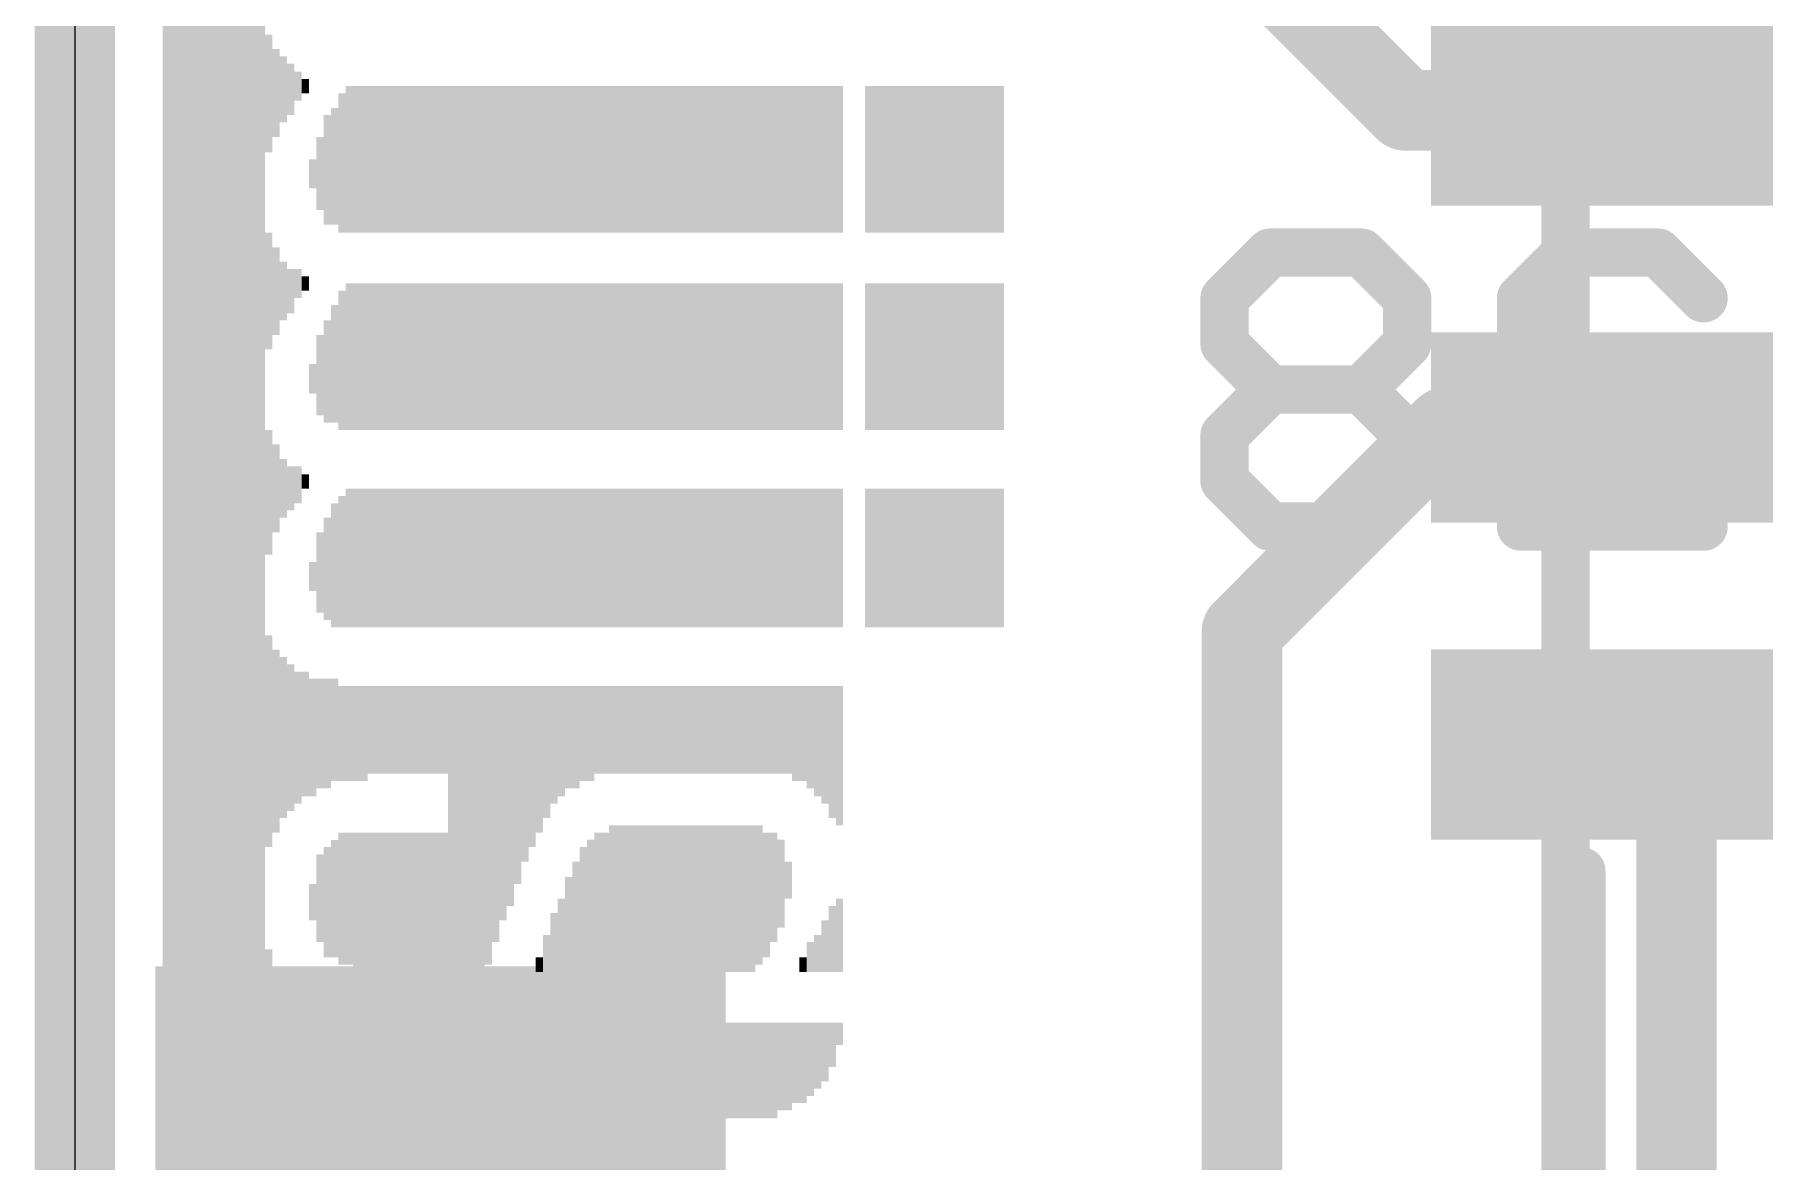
# Model space of a CAD drawing. Extents: x -13.2 to 24.1, y -14.7 to 9.9.
# Drawn here: x -6.22 to -0.76, y -8.47 to -4.91 of the extents above; entities that cross this region are included whole.
import ezdxf

# ---------------------------------------------------------------- set-up
doc = ezdxf.new("R2010")
doc.units = 0
for name, color, linetype in [('1', 12, 'CONTINUOUS'), ('16', 5, 'CONTINUOUS'), ('20', 4, 'CONTINUOUS'), ('21', 53, 'CONTINUOUS'), ('22', 6, 'CONTINUOUS'), ('51', 53, 'CONTINUOUS')]:
    doc.layers.add(name, color=color, linetype=linetype)

# ---------------------------------------------------------------- blocks, each defined once
blk = doc.blocks.new('RECT')
blk.add_solid([(-0.5, -0.5), (0.5, -0.5), (-0.5, 0.5), (0.5, 0.5)])

msp = doc.modelspace()

# ---------------------------------------------------------------- linework, layer by layer
at = {"layer": '1', "const_width": 0.254}
for points in [[(-2.54, -4.5085), (-1.897, -5.1515)], [(-1.897, -5.1515), (-1.042, -5.1515)], [(-1.042, -5.1515), (-0.373, -5.1515)], [(-1.77, -6.1515), (-2.413, -6.7945)], [(-1.042, -6.1515), (-1.77, -6.1515)], [(-2.413, -6.7945), (-2.413, -9.4731)], [(-1.042, -7.1515), (-1.042, -9.9435)]]:
    msp.add_lwpolyline(points, dxfattribs=at)
at = {"layer": '1', "const_width": 0.127}
for points in [[(-1.897, -5.088, 1), (-1.897, -5.215)], [(-1.9419, -5.1964, 1), (-1.8521, -5.1066)], [(-1.042, -5.088, 1), (-1.042, -5.215)], [(-1.042, -5.215, 1), (-1.042, -5.088)], [(-1.77, -6.088, 1), (-1.77, -6.215)], [(-1.7251, -6.1964, 1), (-1.8149, -6.1066)], [(-1.042, -6.215, 1), (-1.042, -6.088)], [(-2.3495, -6.7945, 1), (-2.4765, -6.7945)], [(-2.4579, -6.7496, 1), (-2.3681, -6.8394)], [(-0.9785, -7.1515, 1), (-1.1055, -7.1515)]]:
    msp.add_lwpolyline(points, format="xyb", dxfattribs=at)
at = {"layer": '16', "const_width": 0.254}
msp.add_lwpolyline([(-6.096, 3.2385), (-6.096, -14.5415)], dxfattribs=at)
at = {"layer": '20'}
msp.add_line((-6.096, 0.6985), (-6.096, -12.0015), dxfattribs=at)
at = {"layer": '21', "const_width": 0.1524}
for points in [[(-5.642, -3.5515), (-5.642, -7.7515)], [(-1.342, -7.5515), (-1.342, -8.7515)]]:
    msp.add_lwpolyline(points, dxfattribs=at)
at = {"layer": '21', "const_width": 0.0762}
for points in [[(-1.3039, -7.5515, 1), (-1.3801, -7.5515)], [(-5.6801, -7.7515, 1), (-5.6039, -7.7515)]]:
    msp.add_lwpolyline(points, format="xyb", dxfattribs=at)
at = {"layer": '22', "const_width": 0.1524}
for points in [[(-2.324, -5.6), (-2.4681, -5.744)], [(-2.0359, -5.6), (-2.324, -5.6)], [(-1.8919, -5.744), (-2.0359, -5.6)], [(-1.5326, -5.744), (-1.3885, -5.6)], [(-1.3885, -5.6), (-1.1004, -5.6)], [(-1.1004, -5.6), (-0.9563, -5.744)], [(-2.4681, -5.744), (-2.4681, -5.8881)], [(-1.8919, -5.8881), (-1.8919, -5.744)], [(-1.5326, -5.8881), (-1.5326, -5.744)], [(-2.4681, -5.8881), (-2.324, -6.0321)], [(-2.0359, -6.0321), (-1.8919, -5.8881)], [(-0.9563, -6.4643), (-1.5326, -5.8881)], [(-2.324, -6.0321), (-2.4681, -6.1762)], [(-2.0359, -6.0321), (-2.324, -6.0321)], [(-1.8919, -6.1762), (-2.0359, -6.0321)], [(-2.4681, -6.1762), (-2.4681, -6.3202)], [(-1.8919, -6.3202), (-1.8919, -6.1762)], [(-2.4681, -6.3202), (-2.324, -6.4643)], [(-2.0359, -6.4643), (-1.8919, -6.3202)], [(-2.324, -6.4643), (-2.0359, -6.4643)], [(-1.5326, -6.4643), (-0.9563, -6.4643)]]:
    msp.add_lwpolyline(points, dxfattribs=at)
at = {"layer": '22', "const_width": 0.0762}
for points in [[(-2.324, -5.5619, 1), (-2.324, -5.6381)], [(-2.2971, -5.6269, 1), (-2.351, -5.573)], [(-2.009, -5.573, 1), (-2.0629, -5.6269)], [(-2.0359, -5.6381, 1), (-2.0359, -5.5619)], [(-1.3885, -5.5619, 1), (-1.3885, -5.6381)], [(-1.3616, -5.6269, 1), (-1.4155, -5.573)], [(-1.0735, -5.573, 1), (-1.1273, -5.6269)], [(-1.1004, -5.6381, 1), (-1.1004, -5.5619)], [(-2.43, -5.744, 1), (-2.5062, -5.744)], [(-1.8538, -5.744, 1), (-1.93, -5.744)], [(-1.4945, -5.744, 1), (-1.5707, -5.744)], [(-2.495, -5.7171, 1), (-2.4411, -5.771)], [(-1.9188, -5.771, 1), (-1.8649, -5.7171)], [(-1.5595, -5.7171, 1), (-1.5056, -5.771)], [(-0.9833, -5.771, 1), (-0.9294, -5.7171)], [(-2.4411, -5.8611, 1), (-2.495, -5.915)], [(-1.8649, -5.915, 1), (-1.9188, -5.8611)], [(-1.5056, -5.8611, 1), (-1.5595, -5.915)], [(-2.5062, -5.8881, 1), (-2.43, -5.8881)], [(-1.93, -5.8881, 1), (-1.8538, -5.8881)], [(-1.5707, -5.8881, 1), (-1.4945, -5.8881)], [(-2.324, -5.994, 1), (-2.324, -6.0702)], [(-2.2971, -6.0591, 1), (-2.351, -6.0052)], [(-2.351, -6.0591, 1), (-2.2971, -6.0052)], [(-2.009, -6.0052, 1), (-2.0629, -6.0591)], [(-2.0629, -6.0052, 1), (-2.009, -6.0591)], [(-2.0359, -6.0702, 1), (-2.0359, -5.994)], [(-2.43, -6.1762, 1), (-2.5062, -6.1762)], [(-2.495, -6.1492, 1), (-2.4411, -6.2031)], [(-1.8538, -6.1762, 1), (-1.93, -6.1762)], [(-1.9188, -6.2031, 1), (-1.8649, -6.1492)], [(-2.4411, -6.2933, 1), (-2.495, -6.3472)], [(-1.8649, -6.3472, 1), (-1.9188, -6.2933)], [(-2.5062, -6.3202, 1), (-2.43, -6.3202)], [(-1.93, -6.3202, 1), (-1.8538, -6.3202)], [(-2.324, -6.4262, 1), (-2.324, -6.5024)], [(-2.351, -6.4912, 1), (-2.2971, -6.4374)], [(-2.0629, -6.4374, 1), (-2.009, -6.4912)], [(-2.0359, -6.5024, 1), (-2.0359, -6.4262)], [(-1.5326, -6.4262, 1), (-1.5326, -6.5024)], [(-0.9833, -6.4912, 1), (-0.9294, -6.4374)], [(-0.9563, -6.5024, 1), (-0.9563, -6.4262)]]:
    msp.add_lwpolyline(points, format="xyb", dxfattribs=at)
at = {"layer": '51', "const_width": 0.1524}
for points in [[(-5.642, -8.7515), (-5.642, -2.6515)], [(-1.392, -2.6515), (-1.392, -8.7515)]]:
    msp.add_lwpolyline(points, dxfattribs=at)

# ---------------------------------------------------------------- block references
at = {"layer": '1'}
for p, xscale, yscale in [((-1.042, -5.1515), 1.55, 0.6), ((-1.042, -6.1515), 1.55, 0.6), ((-1.042, -7.1515), 1.55, 0.6), ((-4.942, -8.4515), 1.8, 1.2)]:
    msp.add_blockref('RECT', p, dxfattribs=dict(at, xscale=xscale, yscale=yscale))
at = {"layer": '22', "rotation": 270}
for p, xscale, yscale in [((-5.8073, -5.4559), 5.2883, 0.0231), ((-5.7842, -5.4902), 5.3569, 0.0231), ((-5.7611, -5.5131), 5.4026, 0.0231), ((-5.738, -5.5245), 5.4254, 0.0231), ((-5.715, -5.5359), 5.4483, 0.0229), ((-5.692, -5.5474), 5.4712, 0.0231), ((-5.6689, -5.5474), 5.4712, 0.0231), ((-5.6458, -5.5588), 5.494, 0.0231), ((-5.6227, -5.5588), 5.494, 0.0231), ((-5.5996, -5.5715), 5.5194, 0.0231), ((-5.5764, -5.5715), 5.5194, 0.0231), ((-5.5533, -5.5715), 5.5194, 0.0231), ((-5.5302, -5.5715), 5.5194, 0.0231), ((-5.5071, -5.5715), 5.5194, 0.0231), ((-5.484, -5.0978), 0.3708, 0.0231), ((-5.461, -5.0965), 0.2769, 0.0229), ((-5.438, -5.0851), 0.2083, 0.0231), ((-5.4149, -5.0851), 0.1626, 0.0231), ((-5.3918, -5.0749), 0.0914, 0.0231), ((-5.3687, -5.0749), 0.0457, 0.0231), ((-5.23, -5.3061), 0.4623, 0.0231), ((-5.207, -5.3061), 0.4623, 0.0229), ((-5.184, -5.3061), 0.4623, 0.0231), ((-5.1609, -5.3061), 0.4623, 0.0231), ((-5.1378, -5.3061), 0.4623, 0.0231), ((-5.1147, -5.3061), 0.4623, 0.0231), ((-5.0916, -5.3061), 0.4623, 0.0231), ((-5.0684, -5.3061), 0.4623, 0.0231), ((-5.0453, -5.3061), 0.4623, 0.0231), ((-5.0222, -5.3061), 0.4623, 0.0231), ((-4.9991, -5.3061), 0.4623, 0.0231), ((-4.976, -5.3061), 0.4623, 0.0231), ((-4.953, -5.3061), 0.4623, 0.0229), ((-4.93, -5.3061), 0.4623, 0.0231), ((-4.9069, -5.3061), 0.4623, 0.0231), ((-4.8838, -5.3061), 0.4623, 0.0231), ((-4.8607, -5.3061), 0.4623, 0.0231), ((-4.8376, -5.3061), 0.4623, 0.0231), ((-4.8144, -5.3061), 0.4623, 0.0231), ((-4.7913, -5.3061), 0.4623, 0.0231), ((-4.7682, -5.3061), 0.4623, 0.0231), ((-4.7451, -5.3061), 0.4623, 0.0231), ((-4.722, -5.3061), 0.4623, 0.0231), ((-4.699, -5.3061), 0.4623, 0.0229), ((-4.676, -5.3061), 0.4623, 0.0231), ((-4.6529, -5.3061), 0.4623, 0.0231), ((-4.6298, -5.3061), 0.4623, 0.0231), ((-4.6067, -5.3061), 0.4623, 0.0231), ((-4.5836, -5.3061), 0.4623, 0.0231), ((-4.5604, -5.3061), 0.4623, 0.0231), ((-4.5373, -5.3061), 0.4623, 0.0231), ((-4.5142, -5.3061), 0.4623, 0.0231), ((-4.4911, -5.3061), 0.4623, 0.0231), ((-4.468, -5.3061), 0.4623, 0.0231), ((-4.445, -5.3061), 0.4623, 0.0229), ((-4.422, -5.3061), 0.4623, 0.0231), ((-4.3989, -5.3061), 0.4623, 0.0231), ((-4.3758, -5.3061), 0.4623, 0.0231), ((-4.3527, -5.3061), 0.4623, 0.0231), ((-4.3296, -5.3061), 0.4623, 0.0231), ((-4.3064, -5.3061), 0.4623, 0.0231), ((-4.2833, -5.3061), 0.4623, 0.0231), ((-4.2602, -5.3061), 0.4623, 0.0231), ((-4.2371, -5.3061), 0.4623, 0.0231), ((-4.214, -5.3061), 0.4623, 0.0231), ((-4.191, -5.3061), 0.4623, 0.0229), ((-4.168, -5.3061), 0.4623, 0.0231), ((-4.1449, -5.3061), 0.4623, 0.0231), ((-4.1218, -5.3061), 0.4623, 0.0231), ((-4.0987, -5.3061), 0.4623, 0.0231), ((-4.0756, -5.3061), 0.4623, 0.0231), ((-4.0524, -5.3061), 0.4623, 0.0231), ((-4.0293, -5.3061), 0.4623, 0.0231), ((-4.0062, -5.3061), 0.4623, 0.0231), ((-3.9831, -5.3061), 0.4623, 0.0231), ((-3.96, -5.3061), 0.4623, 0.0231), ((-3.937, -5.3061), 0.4623, 0.0229), ((-3.914, -5.3061), 0.4623, 0.0231), ((-3.8909, -5.3061), 0.4623, 0.0231), ((-3.8678, -5.3061), 0.4623, 0.0231), ((-3.8447, -5.3061), 0.4623, 0.0231), ((-3.8216, -5.3061), 0.4623, 0.0231), ((-3.7984, -5.3061), 0.4623, 0.0231), ((-3.7753, -5.3061), 0.4623, 0.0231), ((-3.7522, -5.3061), 0.4623, 0.0231), ((-3.7291, -5.3061), 0.4623, 0.0231), ((-3.706, -5.3061), 0.4623, 0.0231), ((-3.683, -5.3061), 0.4623, 0.0229), ((-3.5907, -5.3061), 0.4623, 0.0231), ((-3.5676, -5.3061), 0.4623, 0.0231), ((-3.5444, -5.3061), 0.4623, 0.0231), ((-3.5213, -5.3061), 0.4623, 0.0231), ((-3.4982, -5.3061), 0.4623, 0.0231), ((-3.4751, -5.3061), 0.4623, 0.0231), ((-3.452, -5.3061), 0.4623, 0.0231), ((-3.429, -5.3061), 0.4623, 0.0229), ((-3.406, -5.3061), 0.4623, 0.0231), ((-3.3829, -5.3061), 0.4623, 0.0231), ((-3.3598, -5.3061), 0.4623, 0.0231), ((-3.3367, -5.3061), 0.4623, 0.0231), ((-3.3136, -5.3061), 0.4623, 0.0231), ((-3.2904, -5.3061), 0.4623, 0.0231), ((-3.2673, -5.3061), 0.4623, 0.0231), ((-3.2442, -5.3061), 0.4623, 0.0231), ((-3.2211, -5.3061), 0.4623, 0.0231), ((-3.198, -5.3061), 0.4623, 0.0231), ((-3.175, -5.3061), 0.4623, 0.0229), ((-5.2531, -5.3175), 0.4394, 0.0231), ((-5.2993, -5.3391), 0.3454, 0.0231), ((-5.2762, -5.3277), 0.3683, 0.0231), ((-5.3224, -5.3505), 0.2311, 0.0231), ((-5.3456, -5.3518), 0.0914, 0.0231), ((-5.484, -5.7214), 0.3683, 0.0231), ((-5.461, -5.7214), 0.2769, 0.0229), ((-5.438, -5.7214), 0.1854, 0.0231), ((-5.4149, -5.7213), 0.1397, 0.0231), ((-5.3918, -5.6972), 0.0914, 0.0231), ((-5.3687, -5.6972), 0.0457, 0.0231), ((-5.2531, -5.9398), 0.4394, 0.0231), ((-5.23, -5.9284), 0.4623, 0.0231), ((-5.207, -5.9284), 0.4623, 0.0229), ((-5.184, -5.9284), 0.4623, 0.0231), ((-5.1609, -5.9284), 0.4623, 0.0231), ((-5.1378, -5.9284), 0.4623, 0.0231), ((-5.1147, -5.9284), 0.4623, 0.0231), ((-5.0916, -5.9284), 0.4623, 0.0231), ((-5.0684, -5.9284), 0.4623, 0.0231), ((-5.0453, -5.9284), 0.4623, 0.0231), ((-5.0222, -5.9284), 0.4623, 0.0231), ((-4.9991, -5.9284), 0.4623, 0.0231), ((-4.976, -5.9284), 0.4623, 0.0231), ((-4.953, -5.9284), 0.4623, 0.0229), ((-4.93, -5.9284), 0.4623, 0.0231), ((-4.9069, -5.9284), 0.4623, 0.0231), ((-4.8838, -5.9284), 0.4623, 0.0231), ((-4.8607, -5.9284), 0.4623, 0.0231), ((-4.8376, -5.9284), 0.4623, 0.0231), ((-4.8144, -5.9284), 0.4623, 0.0231), ((-4.7913, -5.9284), 0.4623, 0.0231), ((-4.7682, -5.9284), 0.4623, 0.0231), ((-4.7451, -5.9284), 0.4623, 0.0231), ((-4.722, -5.9284), 0.4623, 0.0231), ((-4.699, -5.9284), 0.4623, 0.0229), ((-4.676, -5.9284), 0.4623, 0.0231), ((-4.6529, -5.9284), 0.4623, 0.0231), ((-4.6298, -5.9284), 0.4623, 0.0231), ((-4.6067, -5.9284), 0.4623, 0.0231), ((-4.5836, -5.9284), 0.4623, 0.0231), ((-4.5604, -5.9284), 0.4623, 0.0231), ((-4.5373, -5.9284), 0.4623, 0.0231), ((-4.5142, -5.9284), 0.4623, 0.0231), ((-4.4911, -5.9284), 0.4623, 0.0231), ((-4.468, -5.9284), 0.4623, 0.0231), ((-4.445, -5.9284), 0.4623, 0.0229), ((-4.422, -5.9284), 0.4623, 0.0231), ((-4.3989, -5.9284), 0.4623, 0.0231), ((-4.3758, -5.9284), 0.4623, 0.0231), ((-4.3527, -5.9284), 0.4623, 0.0231), ((-4.3296, -5.9284), 0.4623, 0.0231), ((-4.3064, -5.9284), 0.4623, 0.0231), ((-4.2833, -5.9284), 0.4623, 0.0231), ((-4.2602, -5.9284), 0.4623, 0.0231), ((-4.2371, -5.9284), 0.4623, 0.0231), ((-4.214, -5.9284), 0.4623, 0.0231), ((-4.191, -5.9284), 0.4623, 0.0229), ((-4.168, -5.9284), 0.4623, 0.0231), ((-4.1449, -5.9284), 0.4623, 0.0231), ((-4.1218, -5.9284), 0.4623, 0.0231), ((-4.0987, -5.9284), 0.4623, 0.0231), ((-4.0756, -5.9284), 0.4623, 0.0231), ((-4.0524, -5.9284), 0.4623, 0.0231), ((-4.0293, -5.9284), 0.4623, 0.0231), ((-4.0062, -5.9284), 0.4623, 0.0231), ((-3.9831, -5.9284), 0.4623, 0.0231), ((-3.96, -5.9284), 0.4623, 0.0231), ((-3.937, -5.9284), 0.4623, 0.0229), ((-3.914, -5.9284), 0.4623, 0.0231), ((-3.8909, -5.9284), 0.4623, 0.0231), ((-3.8678, -5.9284), 0.4623, 0.0231), ((-3.8447, -5.9284), 0.4623, 0.0231), ((-3.8216, -5.9284), 0.4623, 0.0231), ((-3.7984, -5.9284), 0.4623, 0.0231), ((-3.7753, -5.9284), 0.4623, 0.0231), ((-3.7522, -5.9284), 0.4623, 0.0231), ((-3.7291, -5.9284), 0.4623, 0.0231), ((-3.706, -5.9284), 0.4623, 0.0231), ((-3.683, -5.9284), 0.4623, 0.0229), ((-3.5907, -5.9284), 0.4623, 0.0231), ((-3.5676, -5.9284), 0.4623, 0.0231), ((-3.5444, -5.9284), 0.4623, 0.0231), ((-3.5213, -5.9284), 0.4623, 0.0231), ((-3.4982, -5.9284), 0.4623, 0.0231), ((-3.4751, -5.9284), 0.4623, 0.0231), ((-3.452, -5.9284), 0.4623, 0.0231), ((-3.429, -5.9284), 0.4623, 0.0229), ((-3.406, -5.9284), 0.4623, 0.0231), ((-3.3829, -5.9284), 0.4623, 0.0231), ((-3.3598, -5.9284), 0.4623, 0.0231), ((-3.3367, -5.9284), 0.4623, 0.0231), ((-3.3136, -5.9284), 0.4623, 0.0231), ((-3.2904, -5.9284), 0.4623, 0.0231), ((-3.2673, -5.9284), 0.4623, 0.0231), ((-3.2442, -5.9284), 0.4623, 0.0231), ((-3.2211, -5.9284), 0.4623, 0.0231), ((-3.198, -5.9284), 0.4623, 0.0231), ((-3.175, -5.9284), 0.4623, 0.0229), ((-5.2762, -5.9512), 0.3708, 0.0231), ((-5.2993, -5.9753), 0.3226, 0.0231), ((-5.3224, -5.9868), 0.254, 0.0231), ((-5.3456, -5.9982), 0.094, 0.0231), ((-5.484, -6.3563), 0.3937, 0.0231), ((-5.461, -6.3437), 0.2769, 0.0229), ((-5.438, -6.3437), 0.1854, 0.0231), ((-5.4149, -6.3436), 0.1397, 0.0231), ((-5.3918, -6.3322), 0.1168, 0.0231), ((-5.3687, -6.3221), 0.0457, 0.0231), ((-5.2531, -6.5748), 0.414, 0.0231), ((-5.23, -6.5634), 0.4369, 0.0231), ((-5.207, -6.5634), 0.4369, 0.0229), ((-5.184, -6.5634), 0.4369, 0.0231), ((-5.1609, -6.5634), 0.4369, 0.0231), ((-5.1378, -6.5634), 0.4369, 0.0231), ((-5.1147, -6.5634), 0.4369, 0.0231), ((-5.0916, -6.5634), 0.4369, 0.0231), ((-5.0684, -6.5634), 0.4369, 0.0231), ((-5.0453, -6.5634), 0.4369, 0.0231), ((-5.0222, -6.5634), 0.4369, 0.0231), ((-4.9991, -6.5634), 0.4369, 0.0231), ((-4.976, -6.5634), 0.4369, 0.0231), ((-4.953, -6.5634), 0.4369, 0.0229), ((-4.93, -6.5634), 0.4369, 0.0231), ((-4.9069, -6.5634), 0.4369, 0.0231), ((-4.8838, -6.5634), 0.4369, 0.0231), ((-4.8607, -6.5634), 0.4369, 0.0231), ((-4.8376, -6.5634), 0.4369, 0.0231), ((-4.8144, -6.5634), 0.4369, 0.0231), ((-4.7913, -6.5634), 0.4369, 0.0231), ((-4.7682, -6.5634), 0.4369, 0.0231), ((-4.7451, -6.5634), 0.4369, 0.0231), ((-4.722, -6.5634), 0.4369, 0.0231), ((-4.699, -6.5634), 0.4369, 0.0229), ((-4.676, -6.5634), 0.4369, 0.0231), ((-4.6529, -6.5634), 0.4369, 0.0231), ((-4.6298, -6.5634), 0.4369, 0.0231), ((-4.6067, -6.5634), 0.4369, 0.0231), ((-4.5836, -6.5634), 0.4369, 0.0231), ((-4.5604, -6.5634), 0.4369, 0.0231), ((-4.5373, -6.5634), 0.4369, 0.0231), ((-4.5142, -6.5634), 0.4369, 0.0231), ((-4.4911, -6.5634), 0.4369, 0.0231), ((-4.468, -6.5634), 0.4369, 0.0231), ((-4.445, -6.5634), 0.4369, 0.0229), ((-4.422, -6.5634), 0.4369, 0.0231), ((-4.3989, -6.5634), 0.4369, 0.0231), ((-4.3758, -6.5634), 0.4369, 0.0231), ((-4.3527, -6.5634), 0.4369, 0.0231), ((-4.3296, -6.5634), 0.4369, 0.0231), ((-4.3064, -6.5634), 0.4369, 0.0231), ((-4.2833, -6.5634), 0.4369, 0.0231), ((-4.2602, -6.5634), 0.4369, 0.0231), ((-4.2371, -6.5634), 0.4369, 0.0231), ((-4.214, -6.5634), 0.4369, 0.0231), ((-4.191, -6.5634), 0.4369, 0.0229), ((-4.168, -6.5634), 0.4369, 0.0231), ((-4.1449, -6.5634), 0.4369, 0.0231), ((-4.1218, -6.5634), 0.4369, 0.0231), ((-4.0987, -6.5634), 0.4369, 0.0231), ((-4.0756, -6.5634), 0.4369, 0.0231), ((-4.0524, -6.5634), 0.4369, 0.0231), ((-4.0293, -6.5634), 0.4369, 0.0231), ((-4.0062, -6.5634), 0.4369, 0.0231), ((-3.9831, -6.5634), 0.4369, 0.0231), ((-3.96, -6.5634), 0.4369, 0.0231), ((-3.937, -6.5634), 0.4369, 0.0229), ((-3.914, -6.5634), 0.4369, 0.0231), ((-3.8909, -6.5634), 0.4369, 0.0231), ((-3.8678, -6.5634), 0.4369, 0.0231), ((-3.8447, -6.5634), 0.4369, 0.0231), ((-3.8216, -6.5634), 0.4369, 0.0231), ((-3.7984, -6.5634), 0.4369, 0.0231), ((-3.7753, -6.5634), 0.4369, 0.0231), ((-3.7522, -6.5634), 0.4369, 0.0231), ((-3.7291, -6.5634), 0.4369, 0.0231), ((-3.706, -6.5634), 0.4369, 0.0231), ((-3.683, -6.5634), 0.4369, 0.0229), ((-3.5907, -6.5634), 0.4369, 0.0231), ((-3.5676, -6.5634), 0.4369, 0.0231), ((-3.5444, -6.5634), 0.4369, 0.0231), ((-3.5213, -6.5634), 0.4369, 0.0231), ((-3.4982, -6.5634), 0.4369, 0.0231), ((-3.4751, -6.5634), 0.4369, 0.0231), ((-3.452, -6.5634), 0.4369, 0.0231), ((-3.429, -6.5634), 0.4369, 0.0229), ((-3.406, -6.5634), 0.4369, 0.0231), ((-3.3829, -6.5634), 0.4369, 0.0231), ((-3.3598, -6.5634), 0.4369, 0.0231), ((-3.3367, -6.5634), 0.4369, 0.0231), ((-3.3136, -6.5634), 0.4369, 0.0231), ((-3.2904, -6.5634), 0.4369, 0.0231), ((-3.2673, -6.5634), 0.4369, 0.0231), ((-3.2442, -6.5634), 0.4369, 0.0231), ((-3.2211, -6.5634), 0.4369, 0.0231), ((-3.198, -6.5634), 0.4369, 0.0231), ((-3.175, -6.5634), 0.4369, 0.0229), ((-5.2993, -6.5976), 0.3226, 0.0231), ((-5.2762, -6.5862), 0.3912, 0.0231), ((-5.3224, -6.6091), 0.254, 0.0231), ((-5.3456, -6.6218), 0.0914, 0.0231), ((-5.484, -7.1412), 0.668, 0.0231), ((-5.461, -7.1412), 0.5766, 0.0229), ((-5.438, -7.1298), 0.508, 0.0231), ((-5.4149, -7.1298), 0.4623, 0.0231), ((-5.3918, -7.1298), 0.4166, 0.0231), ((-5.3687, -7.1183), 0.3937, 0.0231), ((-5.3456, -7.1298), 0.3708, 0.0231), ((-5.3224, -7.1171), 0.3454, 0.0231), ((-5.2993, -7.1171), 0.3454, 0.0231), ((-5.2762, -7.1057), 0.3226, 0.0231), ((-5.2531, -7.1171), 0.2997, 0.0231), ((-5.23, -7.1171), 0.2997, 0.0231), ((-5.207, -7.1171), 0.2997, 0.0229), ((-5.184, -7.1171), 0.2997, 0.0231), ((-5.1609, -7.1056), 0.2769, 0.0231), ((-5.1378, -7.1057), 0.2769, 0.0231), ((-5.1147, -7.1056), 0.2769, 0.0231), ((-5.0916, -7.1057), 0.2769, 0.0231), ((-5.0684, -7.1057), 0.2769, 0.0231), ((-5.0453, -7.1056), 0.2769, 0.0231), ((-5.0222, -7.1057), 0.2769, 0.0231), ((-4.9991, -7.1056), 0.2769, 0.0231), ((-4.976, -7.1057), 0.2769, 0.0231), ((-4.953, -7.1057), 0.2769, 0.0229), ((-4.93, -7.1057), 0.2769, 0.0231), ((-4.9069, -7.4181), 0.9017, 0.0231), ((-4.8838, -7.4181), 0.9017, 0.0231), ((-4.8607, -7.4181), 0.9017, 0.0231), ((-4.8376, -7.4181), 0.9017, 0.0231), ((-4.8144, -7.4181), 0.9017, 0.0231), ((-4.7913, -7.4066), 0.8788, 0.0231), ((-4.7682, -7.3711), 0.8077, 0.0231), ((-4.7451, -7.3368), 0.7391, 0.0231), ((-4.722, -7.3139), 0.6934, 0.0231), ((-4.699, -7.2796), 0.6248, 0.0229), ((-4.676, -7.2441), 0.5537, 0.0231), ((-4.6529, -7.2212), 0.508, 0.0231), ((-4.6298, -7.1984), 0.4623, 0.0231), ((-4.6067, -7.1755), 0.4166, 0.0231), ((-4.5836, -7.1526), 0.3708, 0.0231), ((-4.5604, -7.1412), 0.348, 0.0231), ((-4.5373, -7.1285), 0.3226, 0.0231), ((-4.5142, -7.1285), 0.3226, 0.0231), ((-4.4911, -7.1171), 0.2997, 0.0231), ((-4.468, -7.1171), 0.2997, 0.0231), ((-4.445, -7.1057), 0.2769, 0.0229), ((-4.422, -7.1057), 0.2769, 0.0231), ((-4.3989, -7.1056), 0.2769, 0.0231), ((-4.3758, -7.1057), 0.2769, 0.0231), ((-4.3527, -7.1056), 0.2769, 0.0231), ((-4.3296, -7.1057), 0.2769, 0.0231), ((-4.3064, -7.1057), 0.2769, 0.0231), ((-4.2833, -7.1056), 0.2769, 0.0231), ((-4.2602, -7.1057), 0.2769, 0.0231), ((-4.2371, -7.1056), 0.2769, 0.0231), ((-4.214, -7.1057), 0.2769, 0.0231), ((-4.191, -7.1057), 0.2769, 0.0229), ((-4.168, -7.1057), 0.2769, 0.0231), ((-4.1449, -7.1056), 0.2769, 0.0231), ((-4.1218, -7.1057), 0.2769, 0.0231), ((-4.0987, -7.1056), 0.2769, 0.0231), ((-4.0756, -7.1057), 0.2769, 0.0231), ((-4.0524, -7.1057), 0.2769, 0.0231), ((-4.0293, -7.1056), 0.2769, 0.0231), ((-4.0062, -7.1057), 0.2769, 0.0231), ((-3.9831, -7.1056), 0.2769, 0.0231), ((-3.96, -7.1057), 0.2769, 0.0231), ((-3.937, -7.1057), 0.2769, 0.0229), ((-3.914, -7.1057), 0.2769, 0.0231), ((-3.8909, -7.1056), 0.2769, 0.0231), ((-3.8678, -7.1057), 0.2769, 0.0231), ((-3.8447, -7.1056), 0.2769, 0.0231), ((-3.8216, -7.1171), 0.2997, 0.0231), ((-3.7984, -7.1171), 0.2997, 0.0231), ((-3.7753, -7.1285), 0.3226, 0.0231), ((-3.7522, -7.1412), 0.348, 0.0231), ((-3.7291, -7.1526), 0.3708, 0.0231), ((-3.706, -7.1755), 0.4166, 0.0231), ((-3.683, -7.1869), 0.4394, 0.0229), ((-4.3989, -7.6378), 0.4623, 0.0231), ((-4.3758, -7.6378), 0.4623, 0.0231), ((-4.3527, -7.6378), 0.4623, 0.0231), ((-4.3296, -7.6378), 0.4623, 0.0231), ((-4.3064, -7.6378), 0.4623, 0.0231), ((-4.2833, -7.6378), 0.4623, 0.0231), ((-4.2602, -7.6378), 0.4623, 0.0231), ((-4.2371, -7.6378), 0.4623, 0.0231), ((-4.214, -7.6378), 0.4623, 0.0231), ((-4.191, -7.6378), 0.4623, 0.0229), ((-4.168, -7.6378), 0.4623, 0.0231), ((-4.1449, -7.6378), 0.4623, 0.0231), ((-4.1218, -7.6378), 0.4623, 0.0231), ((-4.0987, -7.6378), 0.4623, 0.0231), ((-4.0756, -7.6378), 0.4623, 0.0231), ((-4.0524, -7.6378), 0.4623, 0.0231), ((-4.0293, -7.6378), 0.4623, 0.0231), ((-4.0062, -7.6378), 0.4623, 0.0231), ((-3.9831, -7.6378), 0.4623, 0.0231), ((-3.96, -7.6378), 0.4623, 0.0231), ((-3.937, -7.6264), 0.4394, 0.0229), ((-5.2993, -7.6492), 0.348, 0.0231), ((-5.2762, -7.6378), 0.3708, 0.0231), ((-5.2531, -7.6378), 0.4166, 0.0231), ((-5.23, -7.6378), 0.4166, 0.0231), ((-5.207, -7.6492), 0.4394, 0.0229), ((-5.184, -7.6492), 0.4394, 0.0231), ((-5.1609, -7.6492), 0.4394, 0.0231), ((-5.1378, -7.6492), 0.4394, 0.0231), ((-5.1147, -7.6492), 0.4394, 0.0231), ((-5.0916, -7.6492), 0.4394, 0.0231), ((-5.0684, -7.6492), 0.4394, 0.0231), ((-5.0453, -7.6492), 0.4394, 0.0231), ((-5.0222, -7.6492), 0.4394, 0.0231), ((-4.9991, -7.6492), 0.4394, 0.0231), ((-4.976, -7.6492), 0.4394, 0.0231), ((-4.953, -7.6492), 0.4394, 0.0229), ((-4.93, -7.6492), 0.4394, 0.0231), ((-4.4911, -7.6721), 0.3937, 0.0231), ((-4.468, -7.6606), 0.4166, 0.0231), ((-4.445, -7.6492), 0.4394, 0.0229), ((-4.422, -7.6492), 0.4394, 0.0231), ((-3.914, -7.6264), 0.3937, 0.0231), ((-3.8909, -7.6022), 0.3454, 0.0231), ((-3.8678, -7.5908), 0.2769, 0.0231), ((-5.3224, -7.6365), 0.2769, 0.0231), ((-4.5142, -7.6949), 0.348, 0.0231), ((-3.8447, -7.5794), 0.1168, 0.0231), ((-4.5373, -7.7191), 0.2997, 0.0231), ((-5.3456, -7.6492), 0.1143, 0.0231), ((-4.5604, -7.7534), 0.2311, 0.0231), ((-3.683, -7.7534), 0.2311, 0.0229), ((-4.5836, -7.7762), 0.1854, 0.0231), ((-3.706, -7.7648), 0.2083, 0.0231), ((-3.7291, -7.7876), 0.1626, 0.0231), ((-5.484, -8.0645), 0.5334, 0.0231), ((-4.6067, -7.8105), 0.1168, 0.0231), ((-3.7753, -7.8219), 0.094, 0.0231), ((-3.7522, -7.8105), 0.1168, 0.0231), ((-4.6298, -7.8461), 0.0457, 0.0231), ((-3.7984, -7.8461), 0.0457, 0.0231), ((-5.461, -8.1001), 0.4623, 0.0229), ((-5.438, -8.1115), 0.4394, 0.0231), ((-5.4149, -8.1343), 0.3937, 0.0231), ((-5.3918, -8.1458), 0.3708, 0.0231), ((-5.3687, -8.1458), 0.3708, 0.0231), ((-5.3456, -8.1572), 0.348, 0.0231), ((-5.3224, -8.1572), 0.348, 0.0231), ((-5.2993, -8.1686), 0.3251, 0.0231), ((-5.2762, -8.1686), 0.3251, 0.0231), ((-5.2531, -8.1686), 0.3251, 0.0231), ((-5.23, -8.1801), 0.3023, 0.0231), ((-5.207, -8.1801), 0.3023, 0.0229), ((-5.184, -8.1801), 0.3023, 0.0231), ((-5.1609, -8.1801), 0.3023, 0.0231), ((-5.1378, -8.1801), 0.3023, 0.0231), ((-5.1147, -8.1801), 0.3023, 0.0231), ((-5.0916, -8.1801), 0.3023, 0.0231), ((-5.0684, -8.1801), 0.3023, 0.0231), ((-5.0453, -8.1801), 0.3023, 0.0231), ((-5.0222, -8.1801), 0.3023, 0.0231), ((-4.9991, -8.1801), 0.3023, 0.0231), ((-4.976, -8.1801), 0.3023, 0.0231), ((-4.953, -8.1801), 0.3023, 0.0229), ((-4.93, -8.1801), 0.3023, 0.0231), ((-4.9069, -8.1801), 0.3023, 0.0231), ((-4.8838, -8.1801), 0.3023, 0.0231), ((-4.8607, -8.1801), 0.3023, 0.0231), ((-4.8376, -8.1801), 0.3023, 0.0231), ((-4.8144, -8.1801), 0.3023, 0.0231), ((-4.7913, -8.1801), 0.3023, 0.0231), ((-4.7682, -8.1801), 0.3023, 0.0231), ((-4.7451, -8.1801), 0.3023, 0.0231), ((-4.722, -8.1801), 0.3023, 0.0231), ((-4.699, -8.1801), 0.3023, 0.0229), ((-4.676, -8.1801), 0.3023, 0.0231), ((-4.6529, -8.1801), 0.3023, 0.0231), ((-4.6298, -8.1801), 0.3023, 0.0231), ((-4.6067, -8.1801), 0.3023, 0.0231), ((-4.5836, -8.1801), 0.3023, 0.0231), ((-4.5604, -8.1801), 0.3023, 0.0231), ((-4.5373, -8.1801), 0.3023, 0.0231), ((-4.5142, -8.1801), 0.3023, 0.0231), ((-4.4911, -8.1801), 0.3023, 0.0231), ((-4.468, -8.1801), 0.3023, 0.0231), ((-4.445, -8.1801), 0.3023, 0.0229), ((-4.422, -8.1801), 0.3023, 0.0231), ((-4.3989, -8.1801), 0.3023, 0.0231), ((-4.3758, -8.1801), 0.3023, 0.0231), ((-4.3527, -8.1801), 0.3023, 0.0231), ((-4.3296, -8.1801), 0.3023, 0.0231), ((-4.3064, -8.1801), 0.3023, 0.0231), ((-4.2833, -8.1801), 0.3023, 0.0231), ((-4.2602, -8.1801), 0.3023, 0.0231), ((-4.2371, -8.1801), 0.3023, 0.0231), ((-4.214, -8.1801), 0.3023, 0.0231), ((-4.191, -8.1801), 0.3023, 0.0229), ((-4.168, -8.1801), 0.3023, 0.0231), ((-4.1449, -8.1801), 0.3023, 0.0231), ((-4.1218, -8.1801), 0.3023, 0.0231), ((-4.0987, -8.1801), 0.3023, 0.0231), ((-4.0756, -8.1801), 0.3023, 0.0231), ((-4.0524, -8.1801), 0.3023, 0.0231), ((-4.0293, -8.1801), 0.3023, 0.0231), ((-4.0062, -8.1801), 0.3023, 0.0231), ((-3.9831, -8.1801), 0.3023, 0.0231), ((-3.96, -8.1801), 0.3023, 0.0231), ((-3.937, -8.1801), 0.3023, 0.0229), ((-3.914, -8.1801), 0.3023, 0.0231), ((-3.8909, -8.1801), 0.3023, 0.0231), ((-3.8678, -8.1674), 0.2769, 0.0231), ((-3.8447, -8.1674), 0.2769, 0.0231), ((-3.8216, -8.1559), 0.254, 0.0231), ((-3.7984, -8.1559), 0.254, 0.0231), ((-3.7753, -8.1445), 0.2311, 0.0231), ((-3.7522, -8.1331), 0.2083, 0.0231), ((-3.7291, -8.1216), 0.1854, 0.0231), ((-3.706, -8.0988), 0.1397, 0.0231), ((-3.683, -8.0645), 0.0711, 0.0229)]:
    msp.add_blockref('RECT', p, dxfattribs=dict(at, xscale=xscale, yscale=yscale))

doc.saveas('drawing.dxf')
